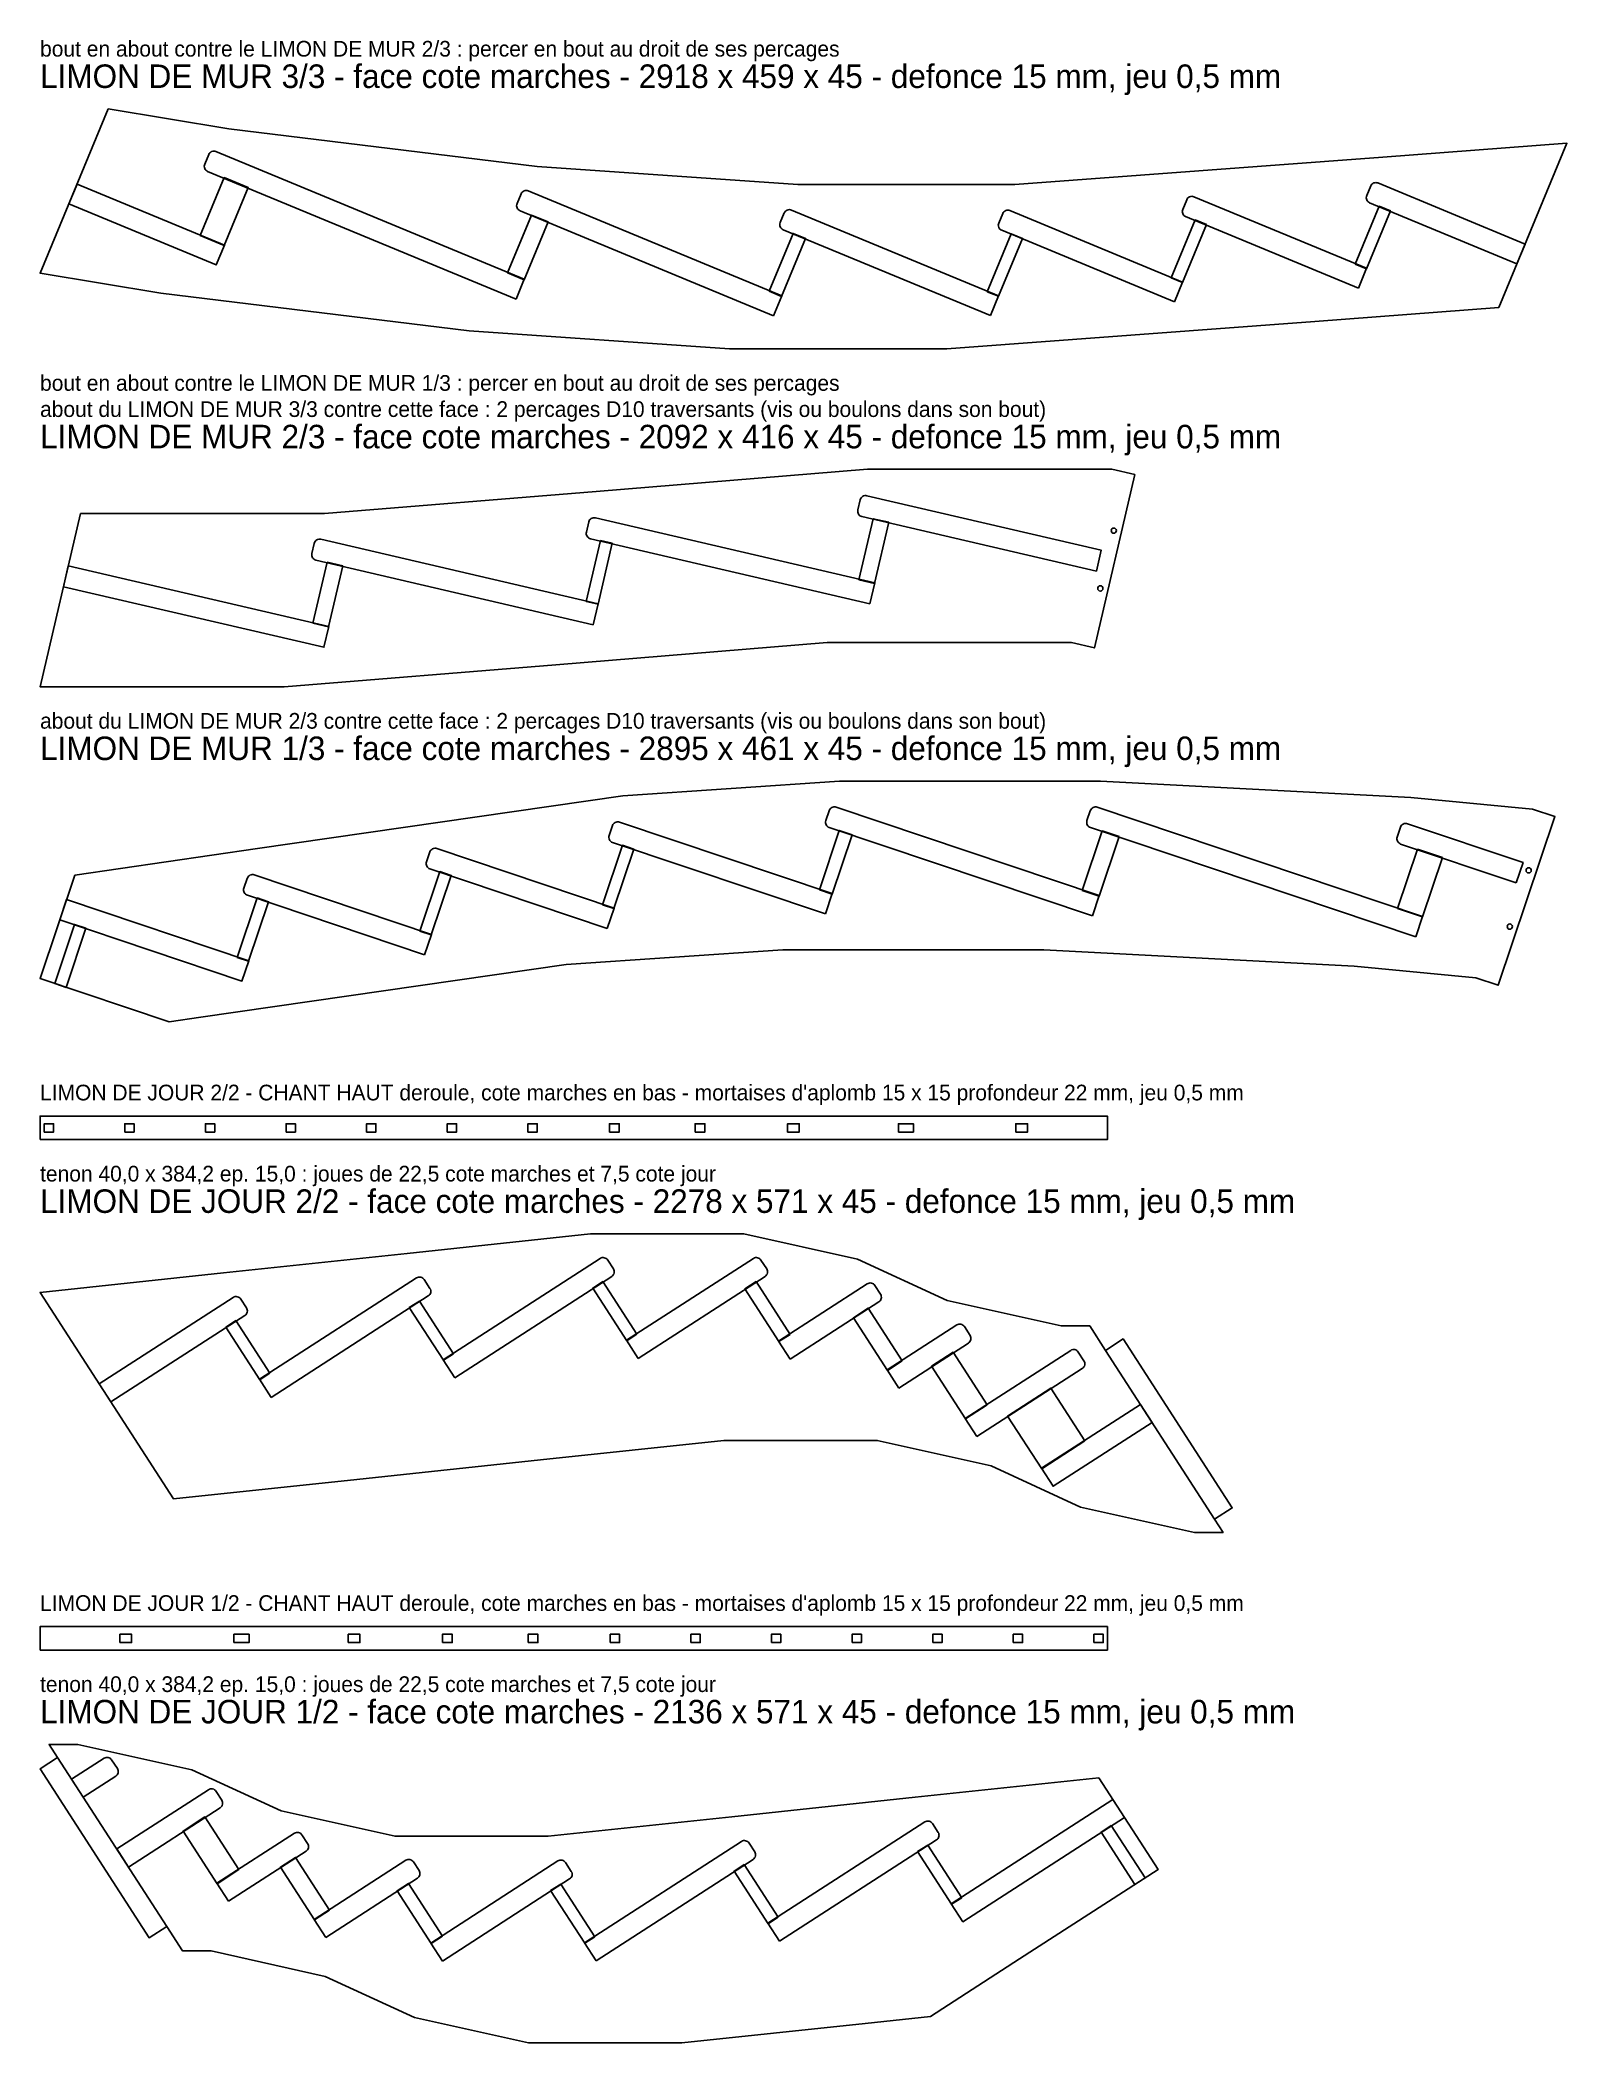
# Model space of a CAD drawing. Header units: millimetres. Extents: x 0 to 2917, y 0 to 3828.
import ezdxf

# ---------------------------------------------------------------- set-up
doc = ezdxf.new("R2010")
doc.units = ezdxf.units.MM
for name, color, linetype in [('DECOUPE', 7, 'CONTINUOUS'), ('DEFONCE', 1, 'CONTINUOUS'), ('MORTAISE', 2, 'CONTINUOUS'), ('PERCAGE', 30, 'CONTINUOUS'), ('TENON', 6, 'CONTINUOUS'), ('TEXTE', 3, 'CONTINUOUS')]:
    doc.layers.add(name, color=color, linetype=linetype)

msp = doc.modelspace()

# ---------------------------------------------------------------- linework, layer by layer
at = {"layer": 'DECOUPE'}
for points in [[(130.121, 3696.022), (360.661, 3657.886), (949.845, 3585.731), (1447.592, 3551.453), (1862.591, 3551.453), (2214.115, 3577.748), (2565.638, 3604.042), (2917.162, 3630.337), (2787.041, 3316.222), (2435.518, 3289.927), (2083.994, 3263.632), (1732.471, 3237.338), (1317.471, 3237.338), (819.724, 3271.615), (230.541, 3343.77), (0, 3381.906)], [(77.112, 2922.75), (543.72, 2922.75), (1062.379, 2965.044), (1581.038, 3007.338), (2047.646, 3007.338), (2091.473, 2997.132), (2014.361, 2665.992), (1970.534, 2676.197), (1503.926, 2676.197), (985.267, 2633.904), (466.608, 2591.61), (0, 2591.61)], [(66.475, 2231.948), (415.361, 2282.331), (764.247, 2332.715), (1113.134, 2383.098), (1527.153, 2411.61), (2026.079, 2411.61), (2618.827, 2380.104), (2851.443, 2357.897), (2894.102, 2343.572), (2785.87, 2021.259), (2743.211, 2035.584), (2510.595, 2057.791), (1917.846, 2089.296), (1418.92, 2089.296), (1004.901, 2060.785), (656.015, 2010.401), (307.129, 1960.018), (246.397, 1951.248), (0, 2033.988)], [(0, 1726.248), (2039.167, 1726.248), (2039.167, 1771.248), (0, 1771.248)], [(2005.327, 1370.476), (1950.582, 1370.476), (1733.019, 1419.058), (1561.961, 1497.666), (1344.398, 1546.248), (1051.59, 1546.248), (701.06, 1508.98), (350.53, 1471.713), (0, 1434.445), (254.935, 1039.593), (605.465, 1076.86), (955.995, 1114.128), (1306.524, 1151.396), (1599.333, 1151.396), (1816.896, 1102.813), (1987.954, 1024.206), (2205.517, 975.624), (2260.262, 975.624), (2243.989, 1000.827), (2277.594, 1022.524), (2069.212, 1345.273), (2035.608, 1323.576)], [(0, 750.624), (2039.167, 750.624), (2039.167, 795.624), (0, 795.624)], [(2022.659, 506.655), (1672.129, 469.387), (1321.599, 432.12), (971.069, 394.852), (678.261, 394.852), (460.698, 443.434), (289.64, 522.042), (72.077, 570.624), (17.332, 570.624), (33.604, 545.421), (0, 523.724), (208.382, 200.975), (241.986, 222.672), (272.267, 175.772), (327.012, 175.772), (544.574, 127.19), (715.633, 48.582), (933.196, 0), (1226.004, 0), (1576.534, 37.268), (1701.167, 50.518), (1871.546, 160.523), (2135.928, 331.22)]]:
    msp.add_lwpolyline(points, close=True, dxfattribs=at)
at = {"layer": 'DEFONCE'}
for points in [[(909.352, 3332.636), (925.043, 3370.515), (335.878, 3614.573, 0.414214), (322.159, 3608.891), (314.505, 3590.413, 0.414214), (320.187, 3576.694)], [(1401.301, 3300.76), (1416.992, 3338.639), (932.738, 3539.238, 0.414214), (919.019, 3533.556), (911.365, 3515.079, 0.414214), (917.047, 3501.36)], [(2518.723, 3353.608), (2534.414, 3391.487), (2204.409, 3528.189, 0.414214), (2190.69, 3522.507), (2183.036, 3504.03, 0.414214), (2188.718, 3490.311)], [(2821.744, 3399.995), (2837.435, 3437.873), (2555.933, 3554.484, 0.414214), (2542.214, 3548.802), (2534.56, 3530.324, 0.414214), (2540.242, 3516.605)], [(1815.677, 3301.019), (1831.368, 3338.897), (1435.646, 3502.823, 0.414214), (1421.927, 3497.14), (1414.273, 3478.663, 0.414214), (1419.955, 3464.944)], [(2167.2, 3327.313), (2182.891, 3365.192), (1852.886, 3501.895, 0.414214), (1839.167, 3496.212), (1831.513, 3477.735, 0.414214), (1837.195, 3464.016)], [(2018.215, 2812.612), (2027.514, 2852.543), (1579.551, 2956.859, 0.414214), (1566.943, 2949.014), (1562.407, 2929.536, 0.414214), (1570.252, 2916.928)], [(1585.273, 2750.357), (1594.572, 2790.289), (1060.892, 2914.565, 0.414214), (1048.284, 2906.721), (1043.748, 2887.242, 0.414214), (1051.593, 2874.634)], [(1056.964, 2710.31), (1066.263, 2750.242), (536.431, 2873.623, 0.414214), (523.823, 2865.778), (519.287, 2846.299, 0.414214), (527.132, 2833.691)], [(2010.664, 2153.78), (2023.716, 2192.648), (1520.875, 2361.501, 0.414214), (1507.579, 2354.89), (1501.212, 2335.93, 0.414214), (1507.824, 2322.634)], [(2628.253, 2113.934), (2641.304, 2152.801), (2019.801, 2361.501, 0.414214), (2006.505, 2354.89), (2000.138, 2335.93, 0.414214), (2006.75, 2322.634)], [(1500.493, 2157.557), (1513.545, 2196.424), (1106.856, 2332.989, 0.414214), (1093.56, 2326.378), (1087.193, 2307.419, 0.414214), (1093.805, 2294.122)], [(2820.457, 2216.931), (2833.509, 2255.798), (2612.55, 2329.996, 0.414214), (2599.253, 2323.384), (2592.887, 2304.425, 0.414214), (2599.498, 2291.129)], [(1083.535, 2130.032), (1096.587, 2168.899), (757.97, 2282.606, 0.414214), (744.674, 2275.995), (738.307, 2257.035, 0.414214), (744.918, 2243.739)], [(734.649, 2079.649), (747.701, 2118.516), (409.084, 2232.223, 0.414214), (395.787, 2225.612), (389.421, 2206.652, 0.414214), (396.032, 2193.356)], [(792.191, 1271.044), (769.952, 1305.489), (1070.038, 1499.238, -0.414214), (1084.555, 1496.112), (1095.403, 1479.31, -0.414214), (1092.277, 1464.794)], [(1142.721, 1308.312), (1120.482, 1342.756), (1362.847, 1499.238, -0.414214), (1377.363, 1496.112), (1388.211, 1479.31, -0.414214), (1385.086, 1464.794)], [(441.661, 1233.776), (419.422, 1268.221), (719.508, 1461.971, -0.414214), (734.025, 1458.845), (744.873, 1442.043, -0.414214), (741.747, 1427.526)], [(135.237, 1224.986), (112.998, 1259.43), (368.978, 1424.703, -0.414214), (383.495, 1421.577), (394.343, 1404.775, -0.414214), (391.217, 1390.258)], [(1432.925, 1306.63), (1410.686, 1341.075), (1580.409, 1450.656, -0.414214), (1594.926, 1447.53), (1605.774, 1430.728, -0.414214), (1602.648, 1416.211)], [(1640.522, 1251.614), (1618.283, 1286.058), (1751.468, 1372.049, -0.414214), (1765.984, 1368.923), (1776.833, 1352.121, -0.414214), (1773.707, 1337.604)], [(1789.567, 1158.793), (1767.328, 1193.238), (1969.031, 1323.466, -0.414214), (1983.547, 1320.341), (1994.396, 1303.538, -0.414214), (1991.27, 1289.022)], [(82.527, 469.647), (60.288, 504.092), (122.256, 544.101, -0.414214), (136.773, 540.975), (147.621, 524.173, -0.414214), (144.495, 509.657)], [(168.675, 336.218), (146.436, 370.662), (321.799, 483.885, -0.414214), (336.316, 480.759), (347.164, 463.957, -0.414214), (344.038, 449.44)], [(1412.73, 194.184), (1390.491, 228.628), (1690.578, 422.378, -0.414214), (1705.094, 419.252), (1715.942, 402.45, -0.414214), (1712.817, 387.933)], [(359.898, 270.63), (337.659, 305.074), (485.877, 400.77, -0.414214), (500.393, 397.644), (511.241, 380.842, -0.414214), (508.116, 366.325)], [(1062.2, 156.916), (1039.961, 191.361), (1340.048, 385.11, -0.414214), (1354.564, 381.984), (1365.412, 365.182, -0.414214), (1362.287, 350.666)], [(545.989, 201.728), (523.75, 236.172), (698.746, 349.158, -0.414214), (713.263, 346.032), (724.111, 329.23, -0.414214), (720.985, 314.713)], [(768.824, 156.55), (746.585, 190.994), (989.518, 347.843, -0.414214), (1004.034, 344.717), (1014.883, 327.915, -0.414214), (1011.757, 313.398)]]:
    msp.add_lwpolyline(points, format="xyb", close=True, dxfattribs=at)
for points in [[(305.97, 3453.969), (352.008, 3434.898), (397.865, 3545.599), (351.827, 3564.67)], [(54.985, 3514.642), (336.699, 3397.943), (352.39, 3435.822), (70.676, 3552.52)], [(893.293, 3382.585), (924.66, 3369.591), (970.518, 3480.292), (939.15, 3493.286)], [(2161.259, 3373.07), (2182.508, 3364.268), (2228.366, 3474.969), (2207.117, 3483.772)], [(2512.783, 3399.365), (2534.032, 3390.563), (2579.889, 3501.264), (2558.64, 3510.066)], [(1392.856, 3347.555), (1416.609, 3337.715), (1462.466, 3448.416), (1438.713, 3458.256)], [(1809.736, 3346.776), (1830.985, 3337.973), (1876.842, 3448.675), (1855.593, 3457.477)], [(1564.514, 2796.261), (1594.345, 2789.315), (1621.521, 2906.016), (1591.69, 2912.962)], [(1043.636, 2754.484), (1066.036, 2749.268), (1093.212, 2865.969), (1070.811, 2871.185)], [(44.567, 2782.992), (542.153, 2667.12), (551.452, 2707.052), (53.866, 2822.923)], [(521.394, 2713.024), (551.225, 2706.078), (578.401, 2822.779), (548.57, 2829.725)], [(1488.853, 2203.66), (1513.226, 2195.476), (1551.37, 2309.066), (1526.997, 2317.251)], [(1991.212, 2202.508), (2023.398, 2191.7), (2061.541, 2305.29), (2029.355, 2316.098)], [(1074.465, 2175.273), (1096.269, 2167.951), (1134.412, 2281.541), (1112.609, 2288.863)], [(2593.746, 2167.716), (2640.986, 2151.853), (2679.129, 2265.443), (2631.89, 2281.306)], [(725.579, 2124.889), (747.382, 2117.568), (785.526, 2231.158), (763.722, 2238.48)], [(37.666, 2146.156), (385.763, 2029.265), (398.814, 2068.132), (50.718, 2185.023)], [(376.692, 2074.506), (398.496, 2067.184), (436.64, 2180.775), (414.836, 2188.096)], [(27.965, 2024.597), (49.769, 2017.275), (87.753, 2130.391), (65.95, 2137.713)], [(1140.347, 1354.392), (1121.024, 1341.916), (1056.03, 1442.581), (1075.353, 1455.057)], [(1432.828, 1354.18), (1411.228, 1340.234), (1346.234, 1440.9), (1367.834, 1454.845)], [(789.817, 1317.124), (770.494, 1304.648), (705.5, 1405.314), (724.823, 1417.789)], [(439.287, 1279.856), (419.964, 1267.381), (354.97, 1368.046), (374.293, 1380.521)], [(1647.349, 1303.634), (1618.825, 1285.218), (1553.831, 1385.883), (1582.355, 1404.299)], [(1809.735, 1219.427), (1767.871, 1192.398), (1702.877, 1293.063), (1744.741, 1320.092)], [(1996.259, 1150.806), (1913.614, 1097.446), (1848.62, 1198.111), (1931.265, 1251.471)], [(2124.457, 1185.963), (1935.311, 1063.842), (1913.072, 1098.286), (2102.218, 1220.408)], [(2071.748, 430.625), (1763.26, 231.451), (1741.021, 265.896), (2049.509, 465.069)], [(380.066, 331.263), (338.202, 304.234), (273.208, 404.899), (315.072, 431.929)], [(2111.145, 315.219), (2091.822, 302.743), (2027.099, 402.988), (2046.422, 415.464)], [(552.816, 253.748), (524.292, 235.332), (459.298, 335.997), (487.822, 354.413)], [(1760.886, 277.531), (1741.563, 265.056), (1676.569, 365.721), (1695.892, 378.196)], [(1410.356, 240.264), (1391.034, 227.788), (1326.04, 328.453), (1345.362, 340.929)], [(768.728, 204.1), (747.128, 190.154), (682.134, 290.819), (703.734, 304.765)], [(1059.826, 202.996), (1040.504, 190.52), (975.51, 291.186), (994.832, 303.661)]]:
    msp.add_lwpolyline(points, close=True, dxfattribs=at)
at = {"layer": 'MORTAISE'}
for points in [[(7.901, 1740.748), (25.703, 1740.748), (25.703, 1756.748), (7.901, 1756.748)], [(161.92, 1740.748), (179.722, 1740.748), (179.722, 1756.748), (161.92, 1756.748)], [(315.939, 1740.748), (333.741, 1740.748), (333.741, 1756.748), (315.939, 1756.748)], [(469.957, 1740.748), (487.76, 1740.748), (487.76, 1756.748), (469.957, 1756.748)], [(623.976, 1740.748), (641.778, 1740.748), (641.778, 1756.748), (623.976, 1756.748)], [(777.995, 1740.748), (795.797, 1740.748), (795.797, 1756.748), (777.995, 1756.748)], [(932.014, 1740.748), (949.816, 1740.748), (949.816, 1756.748), (932.014, 1756.748)], [(1087.851, 1740.748), (1106.706, 1740.748), (1106.706, 1756.748), (1087.851, 1756.748)], [(1251.52, 1740.748), (1270.374, 1740.748), (1270.374, 1756.748), (1251.52, 1756.748)], [(1428.081, 1740.748), (1450.457, 1740.748), (1450.457, 1756.748), (1428.081, 1756.748)], [(1639.777, 1740.748), (1668.716, 1740.748), (1668.716, 1756.748), (1639.777, 1756.748)], [(1864.203, 1740.748), (1886.579, 1740.748), (1886.579, 1756.748), (1864.203, 1756.748)], [(152.588, 765.124), (174.965, 765.124), (174.965, 781.124), (152.588, 781.124)], [(370.451, 765.124), (399.391, 765.124), (399.391, 781.124), (370.451, 781.124)], [(588.71, 765.124), (611.087, 765.124), (611.087, 781.124), (588.71, 781.124)], [(768.793, 765.124), (787.648, 765.124), (787.648, 781.124), (768.793, 781.124)], [(932.462, 765.124), (951.316, 765.124), (951.316, 781.124), (932.462, 781.124)], [(1089.351, 765.124), (1107.153, 765.124), (1107.153, 781.124), (1089.351, 781.124)], [(1243.37, 765.124), (1261.172, 765.124), (1261.172, 781.124), (1243.37, 781.124)], [(1397.389, 765.124), (1415.191, 765.124), (1415.191, 781.124), (1397.389, 781.124)], [(1551.408, 765.124), (1569.21, 765.124), (1569.21, 781.124), (1551.408, 781.124)], [(1705.427, 765.124), (1723.229, 765.124), (1723.229, 781.124), (1705.427, 781.124)], [(1859.445, 765.124), (1877.247, 765.124), (1877.247, 781.124), (1859.445, 781.124)], [(2013.464, 765.124), (2031.266, 765.124), (2031.266, 781.124), (2013.464, 781.124)]]:
    msp.add_lwpolyline(points, close=True, dxfattribs=at)
at = {"layer": 'PERCAGE'}
for centre in [(2051.403, 2890.097), (2025.699, 2779.717), (2844.042, 2240.83), (2807.965, 2133.392)]:
    msp.add_circle(centre, 5, dxfattribs=at)
at = {"layer": 'TENON'}
for points in [[(2277.594, 1022.524), (2243.989, 1000.827), (2035.608, 1323.576), (2069.212, 1345.273)], [(241.986, 222.672), (208.382, 200.975), (0, 523.724), (33.604, 545.421)]]:
    msp.add_lwpolyline(points, close=True, dxfattribs=at)

# ---------------------------------------------------------------- texts
at = {"layer": 'TEXTE'}
for s, height, p in [('bout en about contre le LIMON DE MUR 2/3 : percer en bout au droit de ses percages', 30, (0, 3796.022)), ('LIMON DE MUR 3/3 - face cote marches - 2918 x 459 x 45 - defonce 15 mm, jeu 0,5 mm', 45, (0, 3736.022)), ('bout en about contre le LIMON DE MUR 1/3 : percer en bout au droit de ses percages', 30, (0, 3157.338)), ('about du LIMON DE MUR 3/3 contre cette face : 2 percages D10 traversants (vis ou boulons dans son bout)', 30, (0, 3107.338)), ('LIMON DE MUR 2/3 - face cote marches - 2092 x 416 x 45 - defonce 15 mm, jeu 0,5 mm', 45, (0, 3047.338)), ('about du LIMON DE MUR 2/3 contre cette face : 2 percages D10 traversants (vis ou boulons dans son bout)', 30, (0, 2511.61)), ('LIMON DE MUR 1/3 - face cote marches - 2895 x 461 x 45 - defonce 15 mm, jeu 0,5 mm', 45, (0, 2451.61)), ("LIMON DE JOUR 2/2 - CHANT HAUT deroule, cote marches en bas - mortaises d'aplomb 15 x 15 profondeur 22 mm, jeu 0,5 mm", 30, (0, 1801.248)), ('tenon 40,0 x 384,2 ep. 15,0 : joues de 22,5 cote marches et 7,5 cote jour', 30, (0, 1646.248)), ('LIMON DE JOUR 2/2 - face cote marches - 2278 x 571 x 45 - defonce 15 mm, jeu 0,5 mm', 45, (0, 1586.248)), ("LIMON DE JOUR 1/2 - CHANT HAUT deroule, cote marches en bas - mortaises d'aplomb 15 x 15 profondeur 22 mm, jeu 0,5 mm", 30, (0, 825.624)), ('tenon 40,0 x 384,2 ep. 15,0 : joues de 22,5 cote marches et 7,5 cote jour', 30, (0, 670.624)), ('LIMON DE JOUR 1/2 - face cote marches - 2136 x 571 x 45 - defonce 15 mm, jeu 0,5 mm', 45, (0, 610.624))]:
    msp.add_text(s, height=height, dxfattribs=at).set_placement(p)

doc.saveas('drawing.dxf')
